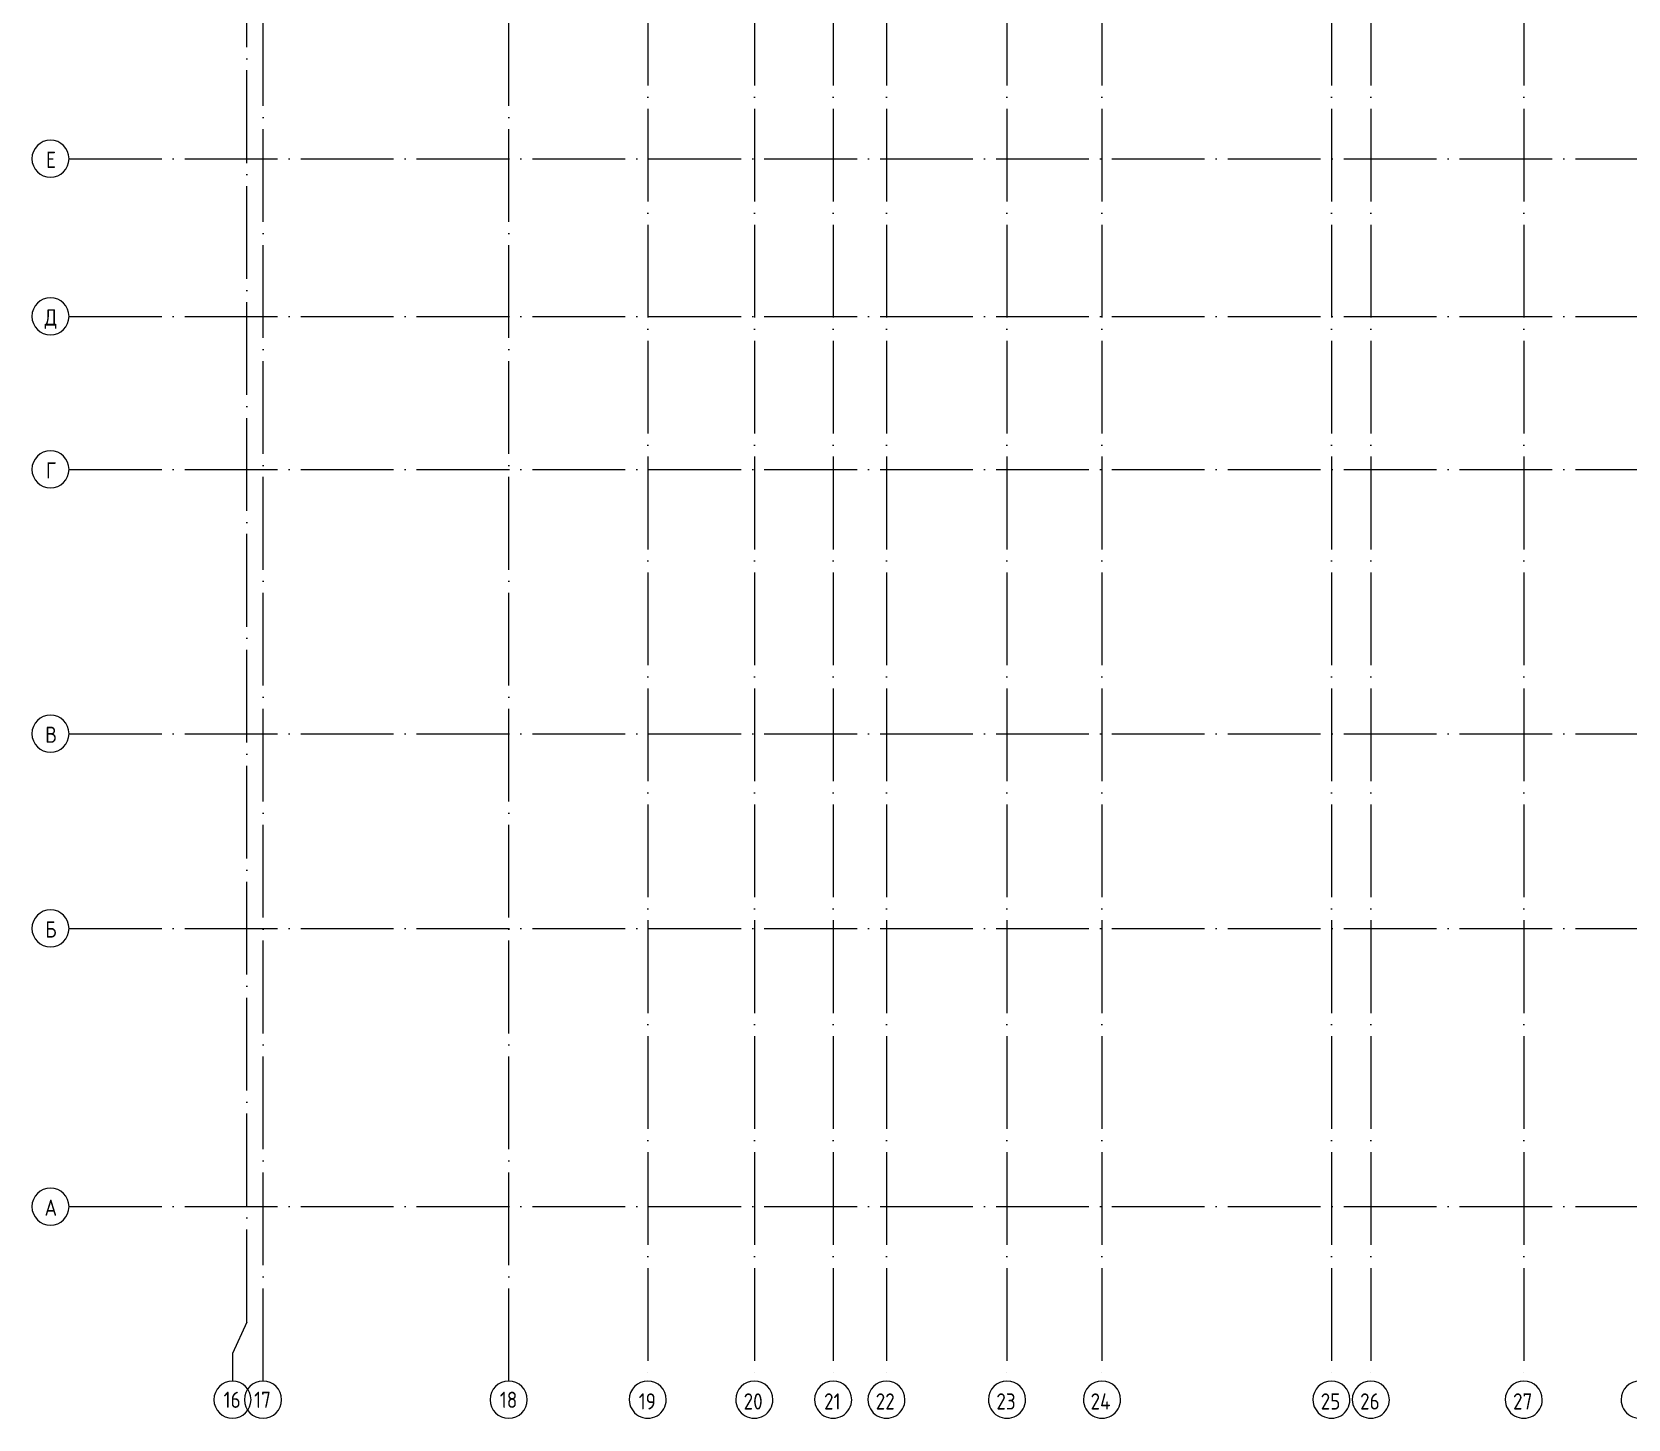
# Model space of a CAD drawing. Header units: millimetres. Extents: x -592259 to 288321, y -552984 to 293768.
# Drawn here: x 93223 to 127659, y -125542 to -95626 of the extents above; entities that cross this region are included whole.
import ezdxf

# ---------------------------------------------------------------- set-up
doc = ezdxf.new("R2010")
doc.units = ezdxf.units.MM
doc.linetypes.add('ADSK_Линия сетки', pattern=[2500, 2000, -250, 0, -250])
doc.layers.add('S-GRID-____-IDEN', color=250, linetype='Continuous', lineweight=9)
doc.layers.add('S-GRID-____-OTLN', color=250, linetype='Continuous', lineweight=9)
doc.styles.add('GOST Common', font='', dxfattribs={"width": 0.9, "height": 350})
doc.styles.get('GOST Common').set_extended_font_data('GOST Common')

# ---------------------------------------------------------------- blocks, each defined once
blk = doc.blocks.new('Ось сетки - Круг_Ø8 мм-39983606-АР1_Кладочный план 2 этажа С2и3')
at = {"layer": 'S-GRID-____-IDEN'}
for start, end in [(360, 180), (180, 360)]:
    blk.add_arc((0, 0), 4, start, end, dxfattribs=at)

msp = doc.modelspace()

# ---------------------------------------------------------------- linework, layer by layer
at = {"layer": 'S-GRID-____-OTLN', "linetype": 'ADSK_Линия сетки'}
for p, q in [((98208.7722, -124723.7741), (98208.7722, -59782.9296)), ((103508.7722, -124723.7741), (103508.7722, -59782.9296)), ((106508.7722, -59782.9296), (106508.7722, -124723.7741)), ((108808.7722, -59782.9296), (108808.7722, -124723.7741)), ((110508.7722, -59782.9296), (110508.7722, -124723.7741)), ((111658.7722, -59782.9296), (111658.7722, -124723.7741)), ((114258.7722, -59782.9296), (114258.7722, -124723.7741)), ((116308.7722, -59782.9296), (116308.7722, -124723.7741)), ((121258.7722, -59782.9296), (121258.7722, -124723.7741)), ((122108.7722, -59782.9296), (122108.7722, -124723.7741)), ((125408.7722, -59782.9296), (125408.7722, -124723.7741)), ((97858.7722, -123453.7741), (97858.7722, -61052.9296)), ((94022.7944, -98359.9342), (185529.6518, -98359.9342)), ((94022.7944, -101759.9342), (185529.6518, -101759.9342)), ((94022.7944, -105059.9342), (185529.6518, -105059.9342)), ((94022.7944, -110759.9342), (185529.6518, -110759.9342)), ((94022.7944, -114959.9342), (185529.6518, -114959.9342)), ((94022.7944, -120959.9342), (185529.6518, -120959.9342))]:
    msp.add_line(p, q, dxfattribs=at)
at = {"layer": 'S-GRID-____-OTLN'}
for p, q in [((97858.7722, -123453.7741), (97549.6425, -124124.2677)), ((97549.6425, -124124.2677), (97549.6425, -124723.7741))]:
    msp.add_line(p, q, dxfattribs=at)

# ---------------------------------------------------------------- block references
at = {"layer": 'S-GRID-____-IDEN', "xscale": 99.99999999999993, "yscale": 99.99999999999993, "zscale": 99.99999999999993}
for p, rotation in [((93622.7944, -98359.9342), 269.9999999999994), ((93622.7944, -101759.9342), 269.9999999999994), ((93622.7944, -105059.9342), 269.9999999999994), ((93622.7944, -110759.9342), 269.9999999999994), ((93622.7944, -114959.9342), 269.9999999999994), ((93622.7944, -120959.9342), 269.9999999999994), ((106508.7722, -125123.7741), 180), ((108808.7722, -125123.7741), 180), ((110508.7722, -125123.7741), 180), ((111658.7722, -125123.7741), 180), ((114258.7722, -125123.7741), 180), ((116308.7722, -125123.7741), 180), ((121258.7722, -125123.7741), 180), ((122108.7722, -125123.7741), 180), ((125408.7722, -125123.7741), 180), ((127908.7722, -125123.7741), 180)]:
    msp.add_blockref('Ось сетки - Круг_Ø8 мм-39983606-АР1_Кладочный план 2 этажа С2и3', p, dxfattribs=dict(at, rotation=rotation))
for p in [(97549.6425, -125123.7741), (98208.7722, -125123.7741), (103508.7722, -125123.7741)]:
    msp.add_blockref('Ось сетки - Круг_Ø8 мм-39983606-АР1_Кладочный план 2 этажа С2и3', p, dxfattribs=at)

# ---------------------------------------------------------------- texts
at = {"layer": 'S-GRID-____-IDEN', "color": 18, "true_color": 0x000000, "char_height": 350, "attachment_point": 1, "style": 'GOST Common'}
for s, insert, width in [('\\fGOST Common|b0|i0|c204|p34|;\\W.9;Е', (93524.3215, -98207.3472), 274.177125), ('\\fGOST Common|b0|i0|c204|p34|;\\W.9;Д', (93494.6215, -101607.3472), 346.329), ('\\fGOST Common|b0|i0|c204|p34|;\\W.9;Г', (93524.3215, -104907.3472), 274.177125), ('\\fGOST Common|b0|i0|c204|p34|;\\W.9;В', (93509.4715, -110607.3472), 310.253062), ('\\fGOST Common|b0|i0|c204|p34|;\\W.9;Б', (93509.4715, -114807.3472), 310.253062), ('\\fGOST Common|b0|i0|c204|p34|;\\W.9;А', (93494.6215, -120807.3472), 346.329), ('16', (97358.4619, -124951.2408), 461.772), ('17', (98017.5916, -124951.2408), 461.772), ('18', (103317.5916, -124951.2408), 461.772), ('19', (106312.9529, -124986.495), 461.772), ('20', (108577.4029, -124986.495), 548.35425), ('21', (110312.9529, -124986.495), 461.772), ('22', (111427.4029, -124986.495), 548.35425), ('23', (114030.1029, -124986.495), 541.139062), ('24', (116062.1029, -124986.495), 584.430187), ('25', (121027.4029, -124986.495), 548.35425), ('26', (121877.4029, -124986.495), 548.35425), ('27', (125177.4029, -124986.495), 548.35425)]:
    msp.add_mtext(s, dxfattribs=dict(at, insert=insert, width=width))

doc.saveas('drawing.dxf')
